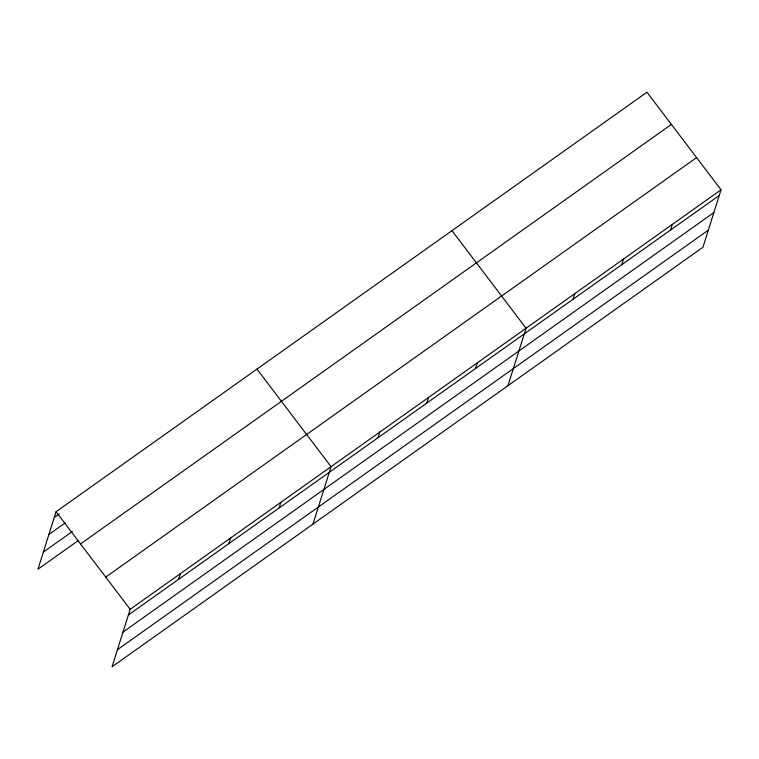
<?xml version="1.0" encoding="UTF-8"?>
<svg xmlns="http://www.w3.org/2000/svg" width="759" height="759" viewBox="0 0 759 759"><rect width="100%" height="100%" fill="white"/><g stroke="black" fill="none" stroke-linecap="round" stroke-linejoin="round"><path stroke-width="1.14" d="M721.05 189.797L130.178 609.306L112.057 666.772L702.929 247.263L721.05 189.797L646.943 92.228L56.071 511.737L37.95 569.203L78.519 540.399M178.612 579.307L180.405 573.652M228.838 543.653L230.622 537.989M279.065 507.989L280.849 502.335M312.955 524.146L331.076 466.671L256.969 369.102M378.039 437.725L379.823 432.061M426.786 403.114L428.569 397.45M475.532 368.504L477.316 362.849M507.942 385.705L526.063 328.239L451.956 230.66M573.026 299.283L574.81 293.629M621.773 264.682L623.556 259.018M670.52 230.072L672.303 224.408M54.287 517.391L59.117 513.966M48.899 534.488L65.312 522.837M43.339 552.106L72.314 531.537M80.52 543.937L671.402 124.419M105.719 577.106L696.591 157.597M128.394 614.97L719.266 195.461M123.005 632.067L713.877 212.558M117.446 649.676L708.318 230.167M56.071 511.737L130.178 609.306"/></g></svg>
